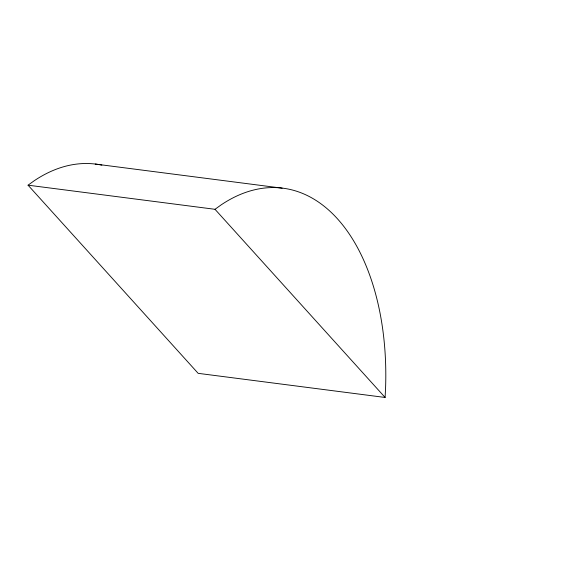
<?xml version="1.0" encoding="UTF-8"?>
<svg xmlns="http://www.w3.org/2000/svg" width="561" height="561" viewBox="0 0 561 561"><rect width="100%" height="100%" fill="white"/><g stroke="black" fill="none" stroke-linecap="round" stroke-linejoin="round"><path stroke-width="0.84" d="M28.05 185.179L198.159 373.338L385.112 397.461L385.61 387.041A219.582 129.023 -82.6 0 0 221.006 204.975L215.003 209.302L28.05 185.179L34.06 180.852A219.582 129.023 -82.6 0 1 101.878 165.137M95.209 164.043L282.162 188.166M215.003 209.302L385.112 397.461"/></g></svg>
